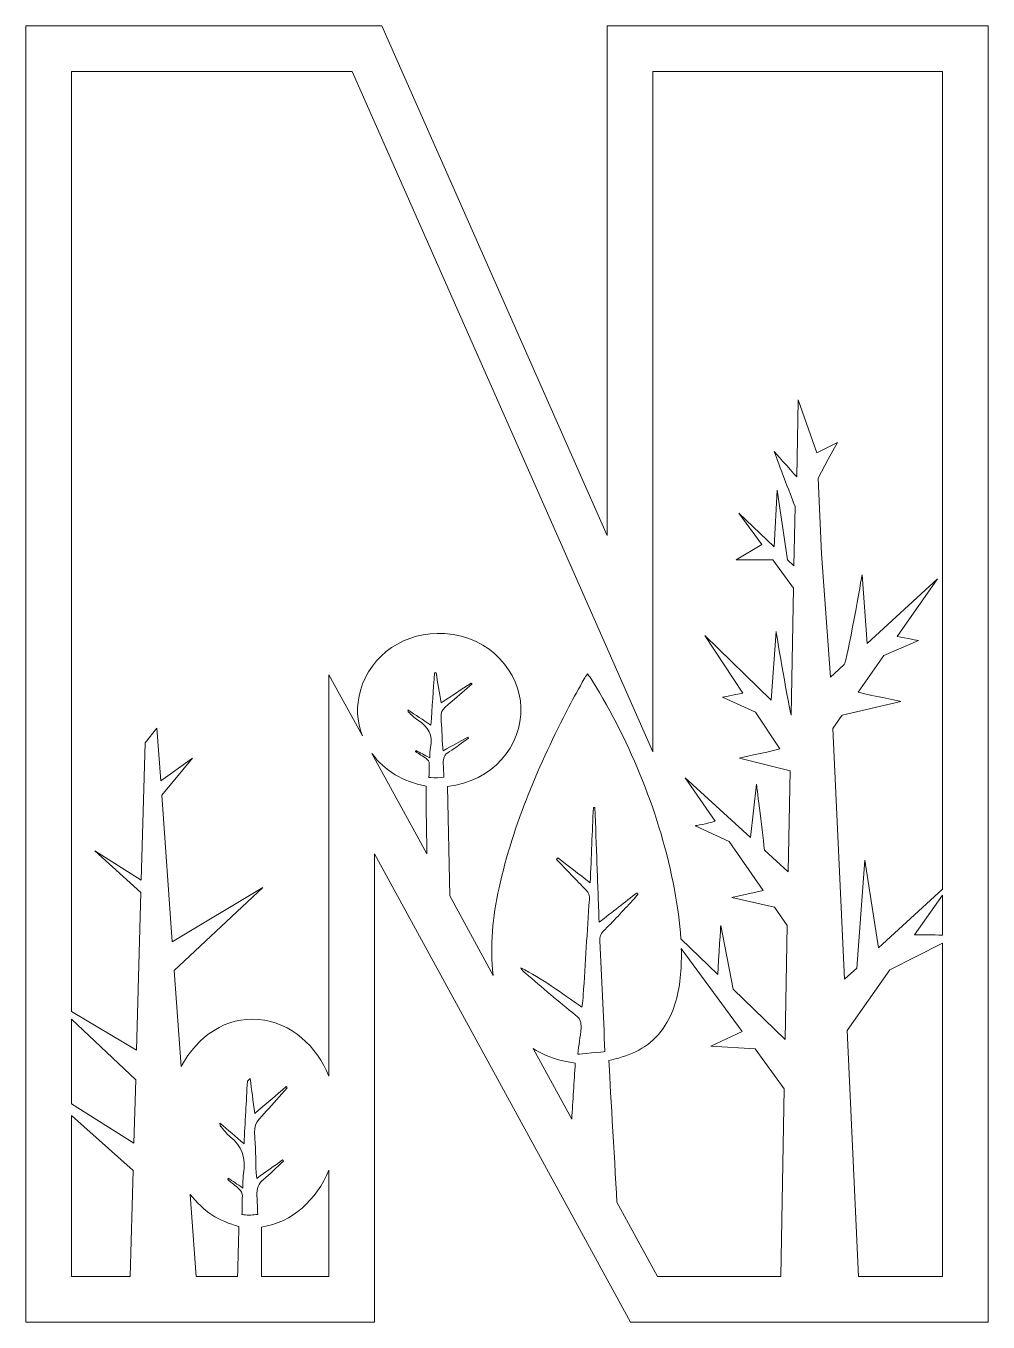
# Model space of a CAD drawing. Header units: millimetres. Extents: x 33 to 181, y -115 to -16.
# Drawn here: x 32.9 to 96.1, y -114.3 to -29.2 of the extents above; entities that cross this region are included whole.
import ezdxf

# ---------------------------------------------------------------- set-up
doc = ezdxf.new("R2010")
doc.units = ezdxf.units.MM
doc.header["$MEASUREMENT"] = 0
doc.layers.add('Layer 2', color=7, linetype='Continuous')

msp = doc.modelspace()

# ---------------------------------------------------------------- linework, layer by layer
at = {"layer": 'Layer 2', "lineweight": 0}
for points in [[(71.079, -29.171), (71.079, -62.643), (56.281, -29.171), (32.909, -29.171), (32.909, -114.32), (55.81, -114.32), (55.81, -83.549), (72.605, -114.32), (96.095, -114.32), (96.095, -29.171), (71.079, -29.171)], [(93.095, -111.32), (87.59, -111.32), (86.834, -95.176), (89.637, -91.185), (93.095, -89.428), (93.095, -111.32)], [(40, -102.568), (35.909, -99.977), (35.909, -94.424), (40.117, -98.409), (40, -102.568)], [(39.754, -111.32), (35.909, -111.32), (35.909, -100.758), (39.949, -104.367), (39.754, -111.32)]]:
    msp.add_lwpolyline(points, dxfattribs=at)
for points, knots in [([(93.095, -85.87), (93.095, -85.87), (88.906, -89.742), (88.906, -89.742), (88.906, -89.742), (88.003, -83.986), (88.003, -83.986), (88.003, -83.986), (87.473, -91.066), (87.473, -91.066), (87.473, -91.066), (86.675, -91.803), (86.675, -91.803), (86.675, -91.803), (85.903, -75.321), (85.903, -75.321), (85.903, -75.321), (86.34, -74.696), (86.34, -74.696), (86.34, -74.696), (86.507, -74.456), (86.507, -74.456), (86.507, -74.456), (90.369, -73.55), (90.369, -73.55), (90.369, -73.55), (88.666, -73.199), (87.561, -72.949), (87.561, -72.949), (89.257, -70.52), (89.257, -70.52), (89.257, -70.52), (91.533, -69.554), (91.533, -69.554), (91.533, -69.554), (90.747, -69.389), (90.127, -69.274), (90.127, -69.274), (92.765, -65.498), (92.765, -65.498), (92.765, -65.498), (88.156, -69.734), (88.156, -69.734), (88.156, -69.734), (87.821, -65.224), (87.821, -65.224), (87.821, -65.224), (86.823, -70.958), (86.646, -71.121), (86.646, -71.121), (86.003, -71.712), (86.003, -71.712), (86.003, -71.712), (85.745, -71.95), (85.745, -71.95), (85.745, -71.95), (85.164, -63.857), (85.164, -63.857), (85.164, -63.857), (84.93, -58.874), (84.93, -58.874), (84.93, -58.874), (85.602, -57.643), (85.602, -57.643), (85.602, -57.643), (86.202, -56.545), (86.202, -56.545), (86.202, -56.545), (84.852, -57.213), (84.852, -57.213), (84.852, -57.213), (83.628, -53.725), (83.628, -53.725), (83.628, -53.725), (83.604, -55.048), (83.604, -55.048), (83.604, -55.048), (83.535, -58.796), (83.535, -58.796), (83.097, -58.316), (82.045, -57.125), (82.045, -57.125), (82.045, -57.125), (82.944, -59.518), (83.419, -60.734), (83.419, -60.734), (83.347, -64.639), (83.347, -64.639), (83.347, -64.639), (82.932, -64.242), (82.932, -64.242), (82.932, -64.242), (82.252, -59.673), (82.252, -59.673), (82.252, -59.673), (82.045, -63.392), (82.045, -63.392), (82.045, -63.392), (79.736, -61.182), (79.736, -61.182), (79.736, -61.182), (81.234, -63.241), (81.234, -63.241), (81.234, -63.241), (81.234, -63.241), (81.234, -63.241), (81.234, -63.241), (79.558, -64.242), (79.558, -64.242), (79.558, -64.242), (81.962, -64.242), (81.962, -64.242), (81.962, -64.242), (83.32, -66.108), (83.32, -66.108), (83.32, -66.108), (83.166, -74.451), (83.166, -74.451), (82.862, -73.14), (82.172, -68.947), (82.172, -68.947), (82.172, -68.947), (81.855, -73.457), (81.855, -73.457), (81.855, -73.457), (77.497, -69.221), (77.497, -69.221), (77.497, -69.221), (79.991, -72.997), (79.991, -72.997), (79.406, -73.112), (78.662, -73.276), (78.662, -73.276), (78.662, -73.276), (80.815, -74.243), (80.815, -74.243), (80.815, -74.243), (82.418, -76.671), (82.418, -76.671), (81.373, -76.921), (79.763, -77.273), (79.763, -77.273), (79.763, -77.273), (83.099, -78.101), (83.099, -78.101), (83.099, -78.101), (82.976, -84.747), (82.976, -84.747), (82.976, -84.747), (81.412, -83.322), (81.412, -83.322), (81.227, -81.728), (80.887, -78.99), (80.887, -78.99), (80.887, -78.99), (80.495, -82.487), (80.495, -82.487), (80.495, -82.487), (76.196, -78.572), (76.196, -78.572), (76.196, -78.572), (78.163, -81.412), (78.163, -81.412), (77.682, -81.577), (76.865, -81.715), (76.865, -81.715), (76.865, -81.715), (79.086, -82.744), (79.086, -82.744), (79.086, -82.744), (81.323, -85.974), (81.323, -85.974), (81.323, -85.974), (79.267, -86.428), (79.267, -86.428), (79.267, -86.428), (82.072, -87.057), (82.072, -87.057), (82.072, -87.057), (82.911, -88.268), (82.911, -88.268), (82.911, -88.268), (82.773, -95.756), (82.773, -95.756), (82.773, -95.756), (79.349, -92.45), (79.349, -92.45), (79.349, -92.45), (78.539, -88.26), (78.539, -88.26), (78.539, -88.26), (78.394, -90.38), (78.354, -91.49), (78.354, -91.49), (75.924, -89.143), (75.924, -89.143), (75.86, -88.058), (75.705, -86.981), (75.501, -85.91), (74.551, -80.925), (72.669, -76.38), (70.1, -72.167), (70.015, -72.028), (69.908, -71.906), (69.79, -71.745), (69.694, -71.882), (69.627, -71.963), (69.576, -72.055), (69.236, -72.67), (68.887, -73.279), (68.564, -73.905), (66.622, -77.673), (64.921, -81.556), (63.984, -85.794), (63.565, -87.693), (63.356, -89.605), (63.595, -91.55), (63.595, -91.55), (60.743, -86.324), (60.743, -86.324), (60.743, -86.324), (60.605, -79.14), (60.605, -79.14), (63.529, -78.804), (65.502, -76.474), (65.413, -73.943), (65.333, -71.67), (63.489, -69.299), (60.397, -69.087), (57.84, -68.911), (55.537, -70.488), (54.877, -72.824), (54.589, -73.846), (54.628, -74.85), (55.005, -75.811), (55.005, -75.811), (52.81, -71.791), (52.81, -71.791), (52.81, -71.791), (52.81, -83.549), (52.81, -83.549), (52.81, -83.549), (52.81, -98.172), (52.81, -98.172), (51.992, -96.211), (50.386, -94.64), (48.165, -94.442), (46.092, -94.259), (44.183, -95.499), (43.102, -97.534), (43.102, -97.534), (42.65, -91.22), (42.65, -91.22), (42.65, -91.22), (48.462, -85.765), (48.462, -85.765), (48.462, -85.765), (42.517, -89.347), (42.517, -89.347), (42.517, -89.347), (41.827, -79.696), (41.827, -79.696), (41.827, -79.696), (43.852, -77.264), (43.852, -77.264), (43.852, -77.264), (41.761, -78.773), (41.761, -78.773), (41.761, -78.773), (41.513, -75.304), (41.513, -75.304), (41.513, -75.304), (40.74, -76.272), (40.74, -76.272), (40.74, -76.272), (40.486, -85.288), (40.486, -85.288), (40.486, -85.288), (37.428, -83.368), (37.428, -83.368), (37.428, -83.368), (40.463, -86.103), (40.463, -86.103), (40.463, -86.103), (40.172, -96.454), (40.172, -96.454), (40.172, -96.454), (35.909, -93.908), (35.909, -93.908), (35.909, -93.908), (35.909, -32.171), (35.909, -32.171), (35.909, -32.171), (54.327, -32.171), (54.327, -32.171), (54.327, -32.171), (68.335, -63.856), (68.335, -63.856), (68.335, -63.856), (74.079, -76.848), (74.079, -76.848), (74.079, -76.848), (74.079, -62.643), (74.079, -62.643), (74.079, -62.643), (74.079, -32.171), (74.079, -32.171), (74.079, -32.171), (93.095, -32.171), (93.095, -32.171), (93.095, -32.171), (93.095, -85.87), (93.095, -85.87)], [0, 0, 0, 0, 1, 1, 1, 2, 2, 2, 3, 3, 3, 4, 4, 4, 5, 5, 5, 6, 6, 6, 7, 7, 7, 8, 8, 8, 9, 9, 9, 10, 10, 10, 11, 11, 11, 12, 12, 12, 13, 13, 13, 14, 14, 14, 15, 15, 15, 16, 16, 16, 17, 17, 17, 18, 18, 18, 19, 19, 19, 20, 20, 20, 21, 21, 21, 22, 22, 22, 23, 23, 23, 24, 24, 24, 25, 25, 25, 26, 26, 26, 27, 27, 27, 28, 28, 28, 29, 29, 29, 30, 30, 30, 31, 31, 31, 32, 32, 32, 33, 33, 33, 34, 34, 34, 35, 35, 35, 36, 36, 36, 37, 37, 37, 38, 38, 38, 39, 39, 39, 40, 40, 40, 41, 41, 41, 42, 42, 42, 43, 43, 43, 44, 44, 44, 45, 45, 45, 46, 46, 46, 47, 47, 47, 48, 48, 48, 49, 49, 49, 50, 50, 50, 51, 51, 51, 52, 52, 52, 53, 53, 53, 54, 54, 54, 55, 55, 55, 56, 56, 56, 57, 57, 57, 58, 58, 58, 59, 59, 59, 60, 60, 60, 61, 61, 61, 62, 62, 62, 63, 63, 63, 64, 64, 64, 65, 65, 65, 66, 66, 66, 67, 67, 67, 68, 68, 68, 69, 69, 69, 70, 70, 70, 71, 71, 71, 72, 72, 72, 73, 73, 73, 74, 74, 74, 75, 75, 75, 76, 76, 76, 77, 77, 77, 78, 78, 78, 79, 79, 79, 80, 80, 80, 81, 81, 81, 82, 82, 82, 83, 83, 83, 84, 84, 84, 85, 85, 85, 86, 86, 86, 87, 87, 87, 88, 88, 88, 89, 89, 89, 90, 90, 90, 91, 91, 91, 92, 92, 92, 93, 93, 93, 94, 94, 94, 95, 95, 95, 96, 96, 96, 97, 97, 97, 98, 98, 98, 99, 99, 99, 100, 100, 100, 101, 101, 101, 102, 102, 102, 103, 103, 103, 104, 104, 104, 104]), ([(60.364, -78.53), (60.076, -78.564), (59.785, -78.569), (59.495, -78.546), (59.456, -78.543), (59.417, -78.539), (59.378, -78.535), (59.389, -78.234), (59.4, -77.932), (59.401, -77.631), (59.402, -77.521), (59.302, -77.381), (59.204, -77.307), (58.978, -77.135), (58.725, -76.995), (58.483, -76.842), (58.496, -76.82), (58.509, -76.798), (58.521, -76.775), (58.798, -76.92), (59.074, -77.064), (59.431, -77.251), (59.446, -76.979), (59.428, -76.769), (59.474, -76.571), (59.657, -75.775), (59.343, -75.202), (58.637, -74.768), (58.406, -74.626), (58.222, -74.416), (58.018, -74.235), (58.004, -74.222), (58.007, -74.193), (57.986, -74.101), (58.499, -74.441), (58.967, -74.751), (59.505, -75.108), (59.588, -73.909), (59.666, -72.793), (59.744, -71.677), (59.778, -71.676), (59.812, -71.675), (59.846, -71.674), (59.952, -72.305), (60.057, -72.935), (60.175, -73.639), (60.866, -73.184), (61.509, -72.761), (62.151, -72.338), (62.169, -72.358), (62.187, -72.379), (62.205, -72.4), (61.769, -72.778), (61.339, -73.163), (60.894, -73.532), (60.12, -74.175), (60.123, -74.17), (60.207, -75.125), (60.241, -75.525), (60.236, -75.928), (60.255, -76.329), (60.262, -76.461), (60.288, -76.592), (60.314, -76.787), (60.89, -76.465), (61.407, -76.176), (61.924, -75.887), (61.94, -75.908), (61.956, -75.93), (61.972, -75.952), (61.556, -76.252), (61.154, -76.574), (60.717, -76.846), (60.401, -77.043), (60.291, -77.268), (60.314, -77.624), (60.333, -77.925), (60.349, -78.227), (60.364, -78.53)], [0, 0, 0, 0, 1, 1, 1, 2, 2, 2, 3, 3, 3, 4, 4, 4, 5, 5, 5, 6, 6, 6, 7, 7, 7, 8, 8, 8, 9, 9, 9, 10, 10, 10, 11, 11, 11, 12, 12, 12, 13, 13, 13, 14, 14, 14, 15, 15, 15, 16, 16, 16, 17, 17, 17, 18, 18, 18, 19, 19, 19, 20, 20, 20, 21, 21, 21, 22, 22, 22, 23, 23, 23, 24, 24, 24, 25, 25, 25, 26, 26, 26, 26]), ([(58.444, -82.112), (58.444, -82.112), (55.633, -76.962), (55.633, -76.962), (56.46, -78.115), (57.659, -78.818), (59.19, -79.112), (59.167, -79.755), (59.226, -82.174), (59.237, -83.565), (59.237, -83.565), (58.444, -82.112), (58.444, -82.112)], [0, 0, 0, 0, 1, 1, 1, 2, 2, 2, 3, 3, 3, 4, 4, 4, 4]), ([(69.16, -96.719), (69.201, -96.102), (69.32, -95.615), (69.364, -94.999), (69.39, -94.625), (69.299, -94.391), (69.011, -94.16), (67.896, -93.265), (66.807, -92.332), (65.711, -91.409), (65.597, -91.314), (65.498, -91.199), (65.416, -91.053), (66.811, -91.737), (68.058, -92.707), (69.422, -93.622), (69.459, -93.304), (69.497, -93.073), (69.511, -92.839), (69.645, -90.746), (69.769, -88.653), (69.912, -86.561), (69.93, -86.289), (69.865, -86.115), (69.687, -85.935), (69.037, -85.276), (68.4, -84.601), (67.758, -83.932), (67.784, -83.895), (67.811, -83.857), (67.837, -83.82), (68.521, -84.346), (69.206, -84.873), (69.966, -85.457), (70.038, -83.751), (70.105, -82.134), (70.173, -80.518), (70.206, -80.519), (70.239, -80.521), (70.272, -80.522), (70.319, -81.764), (70.366, -83.005), (70.412, -84.246), (70.457, -85.475), (70.502, -86.704), (70.551, -88.058), (71.434, -87.37), (72.238, -86.743), (73.043, -86.115), (73.065, -86.142), (73.088, -86.168), (73.111, -86.194), (72.991, -86.339), (72.877, -86.492), (72.749, -86.628), (72.112, -87.306), (71.475, -87.985), (70.826, -88.65), (70.651, -88.83), (70.586, -89.011), (70.599, -89.279), (70.716, -91.702), (70.824, -94.125), (70.934, -96.548), (70.856, -96.575), (69.232, -96.715), (69.16, -96.719)], [0, 0, 0, 0, 1, 1, 1, 2, 2, 2, 3, 3, 3, 4, 4, 4, 5, 5, 5, 6, 6, 6, 7, 7, 7, 8, 8, 8, 9, 9, 9, 10, 10, 10, 11, 11, 11, 12, 12, 12, 13, 13, 13, 14, 14, 14, 15, 15, 15, 16, 16, 16, 17, 17, 17, 18, 18, 18, 19, 19, 19, 20, 20, 20, 21, 21, 21, 22, 22, 22, 22]), ([(93.095, -88.899), (92.505, -88.885), (91.773, -88.872), (91.258, -88.879), (91.258, -88.879), (93.095, -86.265), (93.095, -86.265), (93.095, -86.265), (93.095, -88.899), (93.095, -88.899)], [0, 0, 0, 0, 1, 1, 1, 2, 2, 2, 3, 3, 3, 3]), ([(82.486, -111.32), (82.486, -111.32), (74.386, -111.32), (74.386, -111.32), (74.386, -111.32), (71.724, -106.443), (71.724, -106.443), (71.546, -103.335), (71.254, -98.485), (71.19, -97.138), (71.452, -97.073), (71.65, -97.028), (71.846, -96.973), (73.077, -96.627), (74.151, -96.002), (74.894, -94.823), (75.523, -93.824), (75.794, -92.686), (75.9, -91.489), (75.95, -90.918), (75.962, -90.349), (75.949, -89.783), (75.949, -89.783), (79.95, -95.232), (79.95, -95.232), (79.95, -95.232), (77.884, -96.198), (77.884, -96.198), (77.884, -96.198), (80.789, -96.375), (80.789, -96.375), (80.789, -96.375), (82.713, -98.996), (82.713, -98.996), (82.713, -98.996), (82.486, -111.32), (82.486, -111.32)], [0, 0, 0, 0, 1, 1, 1, 2, 2, 2, 3, 3, 3, 4, 4, 4, 5, 5, 5, 6, 6, 6, 7, 7, 7, 8, 8, 8, 9, 9, 9, 10, 10, 10, 11, 11, 11, 12, 12, 12, 12]), ([(68.753, -101), (68.753, -101), (66.213, -96.346), (66.213, -96.346), (66.753, -96.696), (67.369, -96.961), (68.065, -97.13), (68.358, -97.201), (68.657, -97.245), (68.986, -97.309), (68.908, -98.547), (68.831, -99.772), (68.753, -101)], [0, 0, 0, 0, 1, 1, 1, 2, 2, 2, 3, 3, 3, 4, 4, 4, 4]), ([(47.965, -102.631), (48.002, -103.173), (47.996, -103.719), (48.017, -104.264), (48.023, -104.443), (48.051, -104.62), (48.078, -104.885), (48.682, -104.448), (49.224, -104.056), (49.766, -103.664), (49.783, -103.693), (49.8, -103.722), (49.817, -103.751), (49.38, -104.159), (48.959, -104.595), (48.501, -104.964), (48.169, -105.232), (48.054, -105.537), (48.078, -106.019), (48.098, -106.428), (48.115, -106.837), (48.131, -107.247), (47.829, -107.294), (47.523, -107.301), (47.219, -107.27), (47.178, -107.266), (47.137, -107.26), (47.096, -107.255), (47.109, -106.846), (47.12, -106.438), (47.121, -106.029), (47.122, -105.88), (47.018, -105.69), (46.915, -105.589), (46.678, -105.356), (46.412, -105.166), (46.158, -104.959), (46.172, -104.929), (46.185, -104.898), (46.199, -104.868), (46.489, -105.064), (46.779, -105.26), (47.152, -105.513), (47.168, -105.145), (47.149, -104.859), (47.197, -104.591), (47.389, -103.512), (47.06, -102.735), (46.32, -102.147), (46.078, -101.954), (45.885, -101.669), (45.671, -101.423), (45.657, -101.407), (45.66, -101.367), (45.638, -101.242), (46.175, -101.703), (46.666, -102.123), (47.23, -102.607), (47.307, -101.177), (47.379, -99.834), (47.451, -98.501), (47.451, -98.501), (47.636, -98.328), (47.636, -98.328), (47.731, -99.06), (47.827, -99.801), (47.933, -100.615), (48.657, -99.998), (49.331, -99.424), (50.004, -98.851), (50.023, -98.879), (50.042, -98.907), (50.061, -98.936), (49.603, -99.448), (49.153, -99.97), (48.687, -100.47), (47.875, -101.342), (47.878, -101.336), (47.965, -102.631)], [0, 0, 0, 0, 1, 1, 1, 2, 2, 2, 3, 3, 3, 4, 4, 4, 5, 5, 5, 6, 6, 6, 7, 7, 7, 8, 8, 8, 9, 9, 9, 10, 10, 10, 11, 11, 11, 12, 12, 12, 13, 13, 13, 14, 14, 14, 15, 15, 15, 16, 16, 16, 17, 17, 17, 18, 18, 18, 19, 19, 19, 20, 20, 20, 21, 21, 21, 22, 22, 22, 23, 23, 23, 24, 24, 24, 25, 25, 25, 26, 26, 26, 26]), ([(48.384, -111.32), (48.384, -111.32), (48.384, -108.074), (48.384, -108.074), (50.407, -107.774), (51.991, -106.292), (52.81, -104.335), (52.81, -104.335), (52.81, -111.32), (52.81, -111.32), (52.81, -111.32), (48.384, -111.32), (48.384, -111.32)], [0, 0, 0, 0, 1, 1, 1, 2, 2, 2, 3, 3, 3, 4, 4, 4, 4]), ([(43.702, -105.93), (44.525, -107.016), (45.595, -107.712), (46.9, -108.037), (46.869, -109.142), (46.839, -110.221), (46.809, -111.32), (46.809, -111.32), (44.087, -111.32), (44.087, -111.32), (44.087, -111.32), (43.702, -105.93), (43.702, -105.93)], [0, 0, 0, 0, 1, 1, 1, 2, 2, 2, 3, 3, 3, 4, 4, 4, 4])]:
    msp.add_open_spline(points, degree=3, knots=knots, dxfattribs=at)

doc.saveas('drawing.dxf')
